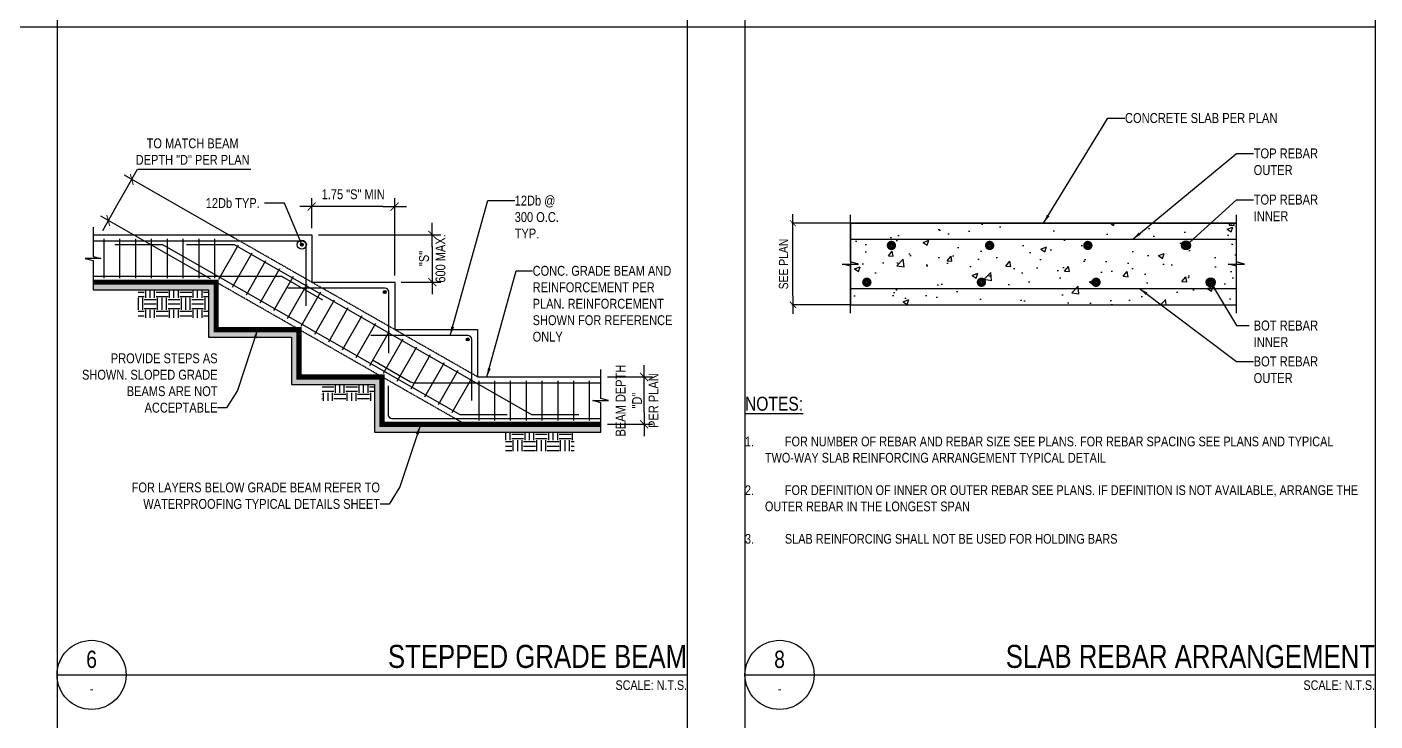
# Model space of a CAD drawing. Header units: millimetres. Extents: x 2250 to 90378, y -16050 to 57150.
# Drawn here: x 54947 to 89875, y 20852 to 38850 of the extents above; entities that cross this region are included whole.
import ezdxf
from ezdxf.enums import TextEntityAlignment as Align

# ---------------------------------------------------------------- set-up
doc = ezdxf.new("R2010")
doc.units = ezdxf.units.MM
doc.linetypes.add('DASHED', pattern=[0.75, 0.5, -0.25])
doc.linetypes.add('HIDDEN2', pattern=[0.1875, 0.125, -0.0625])
doc.layers.add('NPLT-JLA', color=193, linetype='Continuous', plot=False)
for name, color, linetype in [('S-G-BREK', 2, 'Continuous'), ('S-G-DIMS', 1, 'Continuous'), ('S-G-HIDDEN', 1, 'HIDDEN2'), ('S-G-HTCH', 1, 'Continuous'), ('S-G-LEDR', 2, 'Continuous'), ('S-G-MEDM', 3, 'Continuous'), ('S-G-RBAR', 7, 'Continuous'), ('S-G-TEXT', 3, 'Continuous'), ('S-G-THCK', 6, 'Continuous'), ('S-G-TITL', 7, 'Continuous'), ('S-G-TITLREF', 4, 'Continuous'), ('S-HATCH', 8, 'Continuous'), ('S-LOCI-HATCH', 9, 'Continuous'), ('S-LOCI-RC', 2, 'Continuous'), ('S-LOCI-REBAR-1', 4, 'Continuous'), ('WATER PROOF', 1, 'DASHED')]:
    doc.layers.add(name, color=color, linetype=linetype)
doc.styles.add('ARIAL', font='arial.ttf', dxfattribs={"width": 0.8})
doc.dimstyles.new('ARIALDIMS', dxfattribs={"dimscale": 12, "dimtxt": 20, "dimasz": 19.5, "dimexe": 2.25, "dimexo": 1.75, "dimgap": 10, "dimtad": 1, "dimzin": 3, "dimdsep": 46, "dimtxsty": 'ARIAL', "dimblk1": 'nyatick', "dimblk2": 'nyatick', "dimsah": 1, "dimcen": 2.25, "dimclrd": 1, "dimclre": 1, "dimclrt": 2, "dimadec": 0, "dimazin": 0, "dimtfac": 1, "dimtmove": 0, "dimatfit": 3, "dimfxl": 1, "dimfrac": 2, "dimtolj": 1, "dimtzin": 0, "dimarcsym": 0})
pattern_1 = [(0, (-142864.88, -100504.95), (307.11207, 307.11207), [307.1121, -307.1121]), (0, (-142864.88, -100389.78), (307.11207, 307.11207), [307.1121, -307.1121]), (0, (-142864.88, -100274.6), (307.11207, 307.11207), [307.1121, -307.1121]), (90, (-142826.5, -100236.22), (-307.11207, 307.11207), [307.1121, -307.1121]), (90, (-142711.32, -100236.22), (-307.11207, 307.11207), [307.1121, -307.1121]), (90, (-142596.16, -100236.22), (-307.11207, 307.11207), [307.1121, -307.1121])]

# ---------------------------------------------------------------- blocks, each defined once
blk = doc.blocks.new('nyatick')
at = {"layer": 'S-G-DIMS'}
blk.add_line((-1.01, 0), (1, 0), dxfattribs=at)
at = {"layer": 'S-G-DIMS', "const_width": 0.08}
blk.add_lwpolyline([(0.34, 0.34), (-0.34, -0.34)], dxfattribs=at)
blk = doc.blocks.new('*D444')
at = {"layer": 'Defpoints', "color": 0, "transparency": 16777216}
for p in [(74794, 33761), (76283, 33761), (76283, 31645)]:
    blk.add_point(p, dxfattribs=at)
at = {"layer": 'S-G-DIMS', "color": 1, "lineweight": -2, "transparency": 16777216}
for p, q in [((76262, 33761), (74767, 33761)), ((74794, 31879), (74794, 33527)), ((76262, 31645), (74767, 31645))]:
    blk.add_line(p, q, dxfattribs=at)
at = {"layer": 'S-G-DIMS', "color": 1, "lineweight": -2, "transparency": 16777216, "xscale": 234, "yscale": 234, "zscale": 234}
for p, rotation in [((74794, 33761), 90), ((74794, 31645), 270)]:
    blk.add_blockref('nyatick', p, dxfattribs=dict(at, rotation=rotation))
at = {"layer": 'S-G-DIMS', "color": 2, "transparency": 16777216, "insert": (74550, 32703), "char_height": 240, "attachment_point": 5, "rotation": 90, "style": 'ARIAL'}
blk.add_mtext('\\A1;SEE PLAN', dxfattribs=at)

msp = doc.modelspace()

# ---------------------------------------------------------------- hatches: boundary and pattern name
at = {"layer": 'S-G-HTCH'}
h = msp.add_hatch(dxfattribs=at)
h.set_pattern_fill('NYAEARTH', color=256, scale=1228.448276, style=0, pattern_type=2)
h.set_pattern_definition(pattern_1)
h.paths.add_polyline_path([(59648.223, 31310.288), (59648.223, 32032.222), (57827.575, 32032.222), (57827.575, 31310.288)])
h = msp.add_hatch(dxfattribs=at)
h.set_pattern_fill('NYAEARTH', color=256, scale=1228.448276, style=0, pattern_type=2)
h.set_pattern_definition(pattern_1)
h.paths.add_polyline_path([(63947.792, 29151.346), (63947.792, 29575.326), (62590.174, 29575.326), (62590.174, 29151.346)])
h = msp.add_hatch(dxfattribs=at)
h.set_pattern_fill('NYAEARTH', color=256, scale=1228.448276, style=0, pattern_type=2)
h.set_pattern_definition(pattern_1)
h.paths.add_polyline_path([(67341.977, 28346.878), (67341.977, 27847.01), (69120.593, 27847.01), (69120.593, 28346.878)])
at = {"layer": 'S-HATCH', "transparency": 33554687}
h = msp.add_hatch(dxfattribs=at)
h.set_pattern_fill('AR-CONC', color=256)
h.set_pattern_definition([(50, (35650, -1e-11), (182.18467, -15.9391), [19.05, -209.55]), (355, (35650, -1e-11), (-35.2434, 191.05685), [15.24, -167.6406]), (100.45144, (35665.18, -1.33), (146.94125, 175.11775), [16.19, -178.09024]), (46.1842, (35650, 50.8), (271.079, -42.0423), [28.575, -314.325]), (96.63556, (35672.6, 47.3), (237.4041, 247.4261), [24.285, -267.1356]), (351.18415, (35650, 50.8), (237.4041, 247.4261), [22.86, -251.4597]), (21, (35675.4, 38.1), (151.6144, -102.2652), [19.05, -209.55]), (326, (35675.4, 38.1), (61.802, 184.188), [15.24, -167.64]), (71.45144, (35688.03, 29.58), (213.4164, 81.9228), [16.19, -178.08994]), (37.5, (35650, -1e-11), (3.0886, 84.55504), [0, -165.608, 0, -170.18, 0, -168.275]), (7.5, (35650, -1e-11), (66.81966, 100.18057), [0, -97.028, 0, -161.798, 0, -64.135]), (327.5, (35593.36, -1e-11), (135.5906, -5.72874), [0, -63.5, 0, -198.12, 0, -262.89]), (317.5, (35567.96, -1e-11), (148.12918, 25.4265), [0, -82.55, 0, -131.572, 0, -186.69])])
h.paths.add_polyline_path([(69813.557, 28346.878), (69813.557, 28546.878), (64147.792, 28546.878), (64147.792, 29775.326), (61998.007, 29775.326), (61998.007, 31003.774), (59848.223, 31003.774), (59848.223, 32232.222), (56658.474, 32232.222), (56658.474, 32032.222), (59648.223, 32032.222), (59648.223, 30803.774), (61798.007, 30803.774), (61798.007, 29575.326), (63947.792, 29575.326), (63947.792, 28346.878)])
h.paths.add_polyline_path([(56323.731, 28711.814), (59964.001, 28711.814), (59964.001, 30532.28), (56323.731, 30532.28)], flags=9)
at = {"layer": 'S-LOCI-HATCH', "true_color": 0xc7c8ca, "transparency": 33554534}
h = msp.add_hatch(dxfattribs=at)
h.set_pattern_fill('AR-CONC', color=9, scale=212.09)
h.set_pattern_definition([(50, (101809.8, -367904.2), (1521.237, -133.091), [159.0675, -1749.7425]), (355, (101809.8, -367904.2), (-294.278, 1595.324), [127.254, -1399.794]), (100.45144, (101936.6, -367915.3), (1226.9594, 1462.2333), [135.1866, -1487.0523]), (46.1842, (101809.8, -367480), (2263.512, -351.05), [238.601, -2624.614]), (96.63564, (101998.4, -367509.3), (1982.325, 2066.008), [202.78, -2230.58]), (351.18416, (101809.8, -367480), (1982.325, 2066.008), [190.881, -2099.691]), (21, (102021.9, -367586), (1265.98, -853.9144), [159.0675, -1749.7425]), (326, (102021.9, -367586), (516.0475, 1537.971), [127.254, -1399.794]), (71.45144, (102127.4, -367657.2), (1782.0276, 684.0563), [135.1866, -1487.0523]), (37.5, (101809.8, -367904.2), (25.78984, 706.0346), [0, -1382.8268, 0, -1421.003, 0, -1405.0963]), (7.5, (101809.8, -367904.2), (557.9442, 836.5078), [0, -810.1838, 0, -1351.0133, 0, -535.5272]), (327.5, (101336.84, -367904.2), (1132.184, -47.8366), [0, -530.225, 0, -1654.302, 0, -2195.1315]), (317.5, (101124.8, -367904.2), (1236.8795, 212.3127), [0, -689.2925, 0, -1098.6262, 0, -1558.8615])])
h.paths.add_polyline_path([(76283.397, 31645.07), (86284.225, 31645.07), (86284.225, 33761.056), (76283.397, 33761.056)])

# ---------------------------------------------------------------- linework, layer by layer
at = {"layer": 'Defpoints'}
msp.add_lwpolyline([(76283.397, 31645.07), (86284.225, 31645.07), (86284.225, 33761.056), (76283.397, 33761.056)], close=True, dxfattribs=at)
at = {"layer": 'NPLT-JLA'}
for p, q in [((55725, 57150), (55725, -16050)), ((72050, 57150), (72050, -16050)), ((73550, 57150), (73550, -16050)), ((89875, 57150), (89875, -16050)), ((2250, 38850), (89875, 38850))]:
    msp.add_line(p, q, dxfattribs=at)
at = {"layer": 'S-G-BREK'}
for points in [[(76283.397, 31430.523), (76283.397, 32646.234), (76071.307, 32703.063), (76495.487, 32703.063), (76283.397, 32759.892), (76283.397, 33975.603)], [(86284.225, 31430.523), (86284.225, 32646.234), (86072.135, 32703.063), (86496.315, 32703.063), (86284.225, 32759.892), (86284.225, 33975.603)], [(56658.474, 33654.997), (56658.474, 32901.307), (56863.215, 32846.447), (56453.732, 32846.447), (56658.474, 32791.586), (56658.474, 32032.222)], [(69813.557, 28346.878), (69813.557, 29106.241), (69608.816, 29161.102), (70018.299, 29161.102), (69813.557, 29215.962), (69813.557, 29969.652)]]:
    msp.add_lwpolyline(points, dxfattribs=at)
at = {"layer": 'S-G-DIMS', "color": 1}
for p, q in [((60308.381, 33384.142), (57470.256, 35005.927)), ((57205.132, 34096.277), (57509.872, 34629.573)), ((62324.239, 33632.653), (62324.239, 34412.151)), ((64474.024, 32404.205), (64474.024, 34412.151)), ((59698.9, 32317.55), (56860.775, 33939.335)), ((64166.912, 34191.03), (62631.351, 34191.03)), ((62496.222, 33460.671), (65670.144, 33460.671)), ((65449.023, 33153.559), (65449.023, 32539.335)), ((64646.007, 32232.222), (65670.144, 32232.222)), ((69985.54, 29775.326), (71156.061, 29775.326)), ((70934.94, 28853.99), (70934.94, 29468.214)), ((69985.54, 28546.878), (71156.061, 28546.878))]:
    msp.add_line(p, q, dxfattribs=at)
at = {"layer": 'S-G-DIMS'}
msp.add_line((57815.375, 35164.202), (60747.925, 35164.202), dxfattribs=at)
at = {"layer": 'S-G-HIDDEN'}
for p, q in [((66623.808, 29775.326), (60174.455, 33460.671)), ((66297.576, 28546.878), (59848.223, 32232.222))]:
    msp.add_line(p, q, dxfattribs=at)
at = {"layer": 'S-G-MEDM'}
for points in [[(56658.474, 33460.671), (62324.239, 33460.671), (62324.239, 32232.222), (64474.024, 32232.222), (64474.024, 31003.774), (66623.808, 31003.774), (66623.808, 29775.326), (69813.557, 29775.326)], [(56658.474, 32232.222), (59848.223, 32232.222), (59848.223, 31003.774), (61998.007, 31003.774), (61998.007, 29775.326), (64147.792, 29775.326), (64147.792, 28546.878), (69813.557, 28546.878)], [(56658.474, 32032.222), (59648.223, 32032.222), (59648.223, 30803.774), (61798.007, 30803.774), (61798.007, 29575.326), (63947.792, 29575.326), (63947.792, 28346.878), (69813.557, 28346.878)]]:
    msp.add_lwpolyline(points, dxfattribs=at)
at = {"layer": 'S-G-RBAR'}
for points in [[(62106.702, 33204.744, -1), (62029.924, 33204.744, -1), (62106.702, 33204.744, -1), (62042.72, 33204.744, -1), (62093.905, 33204.744, -1), (62055.516, 33204.744, -1), (62081.109, 33204.744, -1), (62068.313, 33204.744, -1)], [(64256.486, 31976.296, -1), (64179.708, 31976.296, -1), (64256.486, 31976.296, -1), (64192.504, 31976.296, -1), (64243.69, 31976.296, -1), (64205.301, 31976.296, -1), (64230.893, 31976.296, -1), (64218.097, 31976.296, -1)], [(66406.271, 30747.847, -1), (66329.493, 30747.847, -1), (66406.271, 30747.847, -1), (66342.289, 30747.847, -1), (66393.474, 30747.847, -1), (66355.085, 30747.847, -1), (66380.678, 30747.847, -1), (66367.882, 30747.847, -1)]]:
    msp.add_lwpolyline(points, format="xyb", dxfattribs=at)
at = {"layer": 'S-G-THCK'}
for p, q in [((56947.72, 32334.593), (56947.72, 33358.3)), ((57357.202, 32334.593), (57357.202, 33358.3)), ((57766.685, 32334.593), (57766.685, 33358.3)), ((58176.168, 32334.593), (58176.168, 33358.3)), ((58585.651, 32334.593), (58585.651, 33358.3)), ((58995.133, 32334.593), (58995.133, 33358.3)), ((59404.616, 32334.593), (59404.616, 33358.3)), ((59814.099, 32334.593), (59814.099, 33358.3)), ((59920.741, 32308.689), (60428.641, 33197.516)), ((60276.271, 32105.529), (60784.172, 32994.355)), ((60631.802, 31902.368), (61139.703, 32791.195)), ((60987.332, 31699.208), (61495.233, 32588.035)), ((61342.863, 31496.048), (61850.764, 32384.874)), ((61698.394, 31292.887), (62206.294, 32181.714)), ((62053.924, 31089.727), (62561.825, 31978.554)), ((62409.455, 30886.567), (62917.356, 31775.393)), ((62764.985, 30683.406), (63272.886, 31572.233)), ((63120.516, 30480.246), (63628.417, 31369.073)), ((63476.047, 30277.086), (63983.947, 31165.912)), ((63831.577, 30073.925), (64339.478, 30962.752)), ((64187.108, 29870.765), (64695.009, 30759.592)), ((64542.638, 29667.605), (65050.539, 30556.431)), ((63895.871, 30214.044), (64885.143, 29648.746)), ((64898.169, 29464.444), (65406.07, 30353.271)), ((65253.7, 29261.284), (65761.6, 30150.111)), ((65609.23, 29058.124), (66117.131, 29946.95)), ((65964.761, 28854.963), (66472.662, 29743.79)), ((64986.723, 29621.77), (69813.557, 29621.77)), ((66658.956, 28649.248), (66658.956, 29672.955)), ((67068.438, 28649.248), (67068.438, 29672.955)), ((67477.921, 28649.248), (67477.921, 29672.955)), ((67887.404, 28649.248), (67887.404, 29672.955)), ((68296.887, 28649.248), (68296.887, 29672.955)), ((68706.369, 28649.248), (68706.369, 29672.955)), ((69115.852, 28649.248), (69115.852, 29672.955)), ((69525.335, 28649.248), (69525.335, 29672.955))]:
    msp.add_line(p, q, dxfattribs=at)
for points in [[(56658.474, 33307.115), (62068.313, 33307.115, -0.414213562), (62170.683, 33204.744), (62170.683, 31617.998)], [(64320.468, 30389.55), (64320.468, 31976.296, 0.414213562), (64218.097, 32078.666), (61710.015, 32078.666)], [(66470.252, 29161.102), (66470.252, 30747.847, 0.414213562), (66367.882, 30850.218), (63859.8, 30850.218)], [(64301.348, 29546.432), (64301.348, 28802.804, 0.414213562), (64403.718, 28700.434), (69813.557, 28700.434)]]:
    msp.add_lwpolyline(points, format="xyb", dxfattribs=at)
for points in [[(57227.364, 33204.744), (58455.812, 33204.744), (66159.206, 28802.804), (67387.655, 28802.804)], [(59084.376, 33204.744), (60312.824, 33204.744), (68016.219, 28802.804), (69244.667, 28802.804)], [(56658.474, 32385.778), (61539.679, 32385.778), (62606.271, 31776.297)]]:
    msp.add_lwpolyline(points, dxfattribs=at)
msp.add_arc((64986.723, 29826.511), 204.741, 240.2551187, 270, dxfattribs=at)
at = {"layer": 'S-G-TITLREF'}
for p, q in [((55725, 22050), (72050, 22050)), ((73550, 22050), (89875, 22050))]:
    msp.add_line(p, q, dxfattribs=at)
for centre in [(56620.884, 22050), (74445.884, 22050)]:
    msp.add_circle(centre, 895.884, dxfattribs=at)
at = {"layer": 'S-LOCI-RC'}
for p, q in [((76283.397, 33761.056), (86284.225, 33761.056)), ((76283.397, 31645.07), (86284.225, 31645.07))]:
    msp.add_line(p, q, dxfattribs=at)
at = {"layer": 'S-LOCI-REBAR-1'}
for p, q in [((76283.397, 33343.033), (86284.225, 33343.033)), ((76283.397, 32070.661), (86284.225, 32070.661))]:
    msp.add_line(p, q, dxfattribs=at)
at = {"layer": 'S-LOCI-REBAR-1', "const_width": 83.5}
for points in [[(77264.313, 33183.966, 1), (77423.381, 33183.966, 1), (77264.313, 33183.966, 1), (77396.869, 33183.966, 1), (77290.824, 33183.966, 1), (77370.358, 33183.966, 1), (77317.336, 33183.966, 1), (77343.847, 33183.966, 1)], [(79809.393, 33183.966, 1), (79968.461, 33183.966, 1), (79809.393, 33183.966, 1), (79941.949, 33183.966, 1), (79835.904, 33183.966, 1), (79915.438, 33183.966, 1), (79862.416, 33183.966, 1), (79888.927, 33183.966, 1)], [(82354.473, 33183.966, 1), (82513.541, 33183.966, 1), (82354.473, 33183.966, 1), (82487.029, 33183.966, 1), (82380.984, 33183.966, 1), (82460.518, 33183.966, 1), (82407.496, 33183.966, 1), (82434.007, 33183.966, 1)], [(84899.553, 33183.966, 1), (85058.621, 33183.966, 1), (84899.553, 33183.966, 1), (85032.109, 33183.966, 1), (84926.064, 33183.966, 1), (85005.598, 33183.966, 1), (84952.576, 33183.966, 1), (84979.087, 33183.966, 1)], [(76628.043, 32229.729, 1), (76787.111, 32229.729, 1), (76628.043, 32229.729, 1), (76760.599, 32229.729, 1), (76654.554, 32229.729, 1), (76734.088, 32229.729, 1), (76681.066, 32229.729, 1), (76707.577, 32229.729, 1)], [(79597.303, 32229.729, 1), (79756.371, 32229.729, 1), (79597.303, 32229.729, 1), (79729.859, 32229.729, 1), (79623.814, 32229.729, 1), (79703.348, 32229.729, 1), (79650.326, 32229.729, 1), (79676.837, 32229.729, 1)], [(82566.563, 32229.729, 1), (82725.631, 32229.729, 1), (82566.563, 32229.729, 1), (82699.119, 32229.729, 1), (82593.074, 32229.729, 1), (82672.608, 32229.729, 1), (82619.586, 32229.729, 1), (82646.097, 32229.729, 1)], [(85535.823, 32229.729, 1), (85694.891, 32229.729, 1), (85535.823, 32229.729, 1), (85668.379, 32229.729, 1), (85562.334, 32229.729, 1), (85641.868, 32229.729, 1), (85588.846, 32229.729, 1), (85615.357, 32229.729, 1)]]:
    msp.add_lwpolyline(points, format="xyb", dxfattribs=at)
at = {"layer": 'WATER PROOF', "ltscale": 200, "const_width": 136.37}
msp.add_lwpolyline([(56658.474, 32232.222), (59848.223, 32232.222), (59848.223, 31003.774), (61998.007, 31003.774), (61998.007, 29775.326), (64147.792, 29775.326), (64147.792, 28546.878), (69813.557, 28546.878)], dxfattribs=at)

# ---------------------------------------------------------------- block references
at = {"layer": 'S-G-DIMS', "color": 1}
for p, xscale, yscale, zscale, rotation in [((57662.242, 34896.221), 307.1120689655034, 307.1120689655034, 307.1120689655034, 60.25511870305829), ((62324.239, 34191.03), 307.1120689655148, 307.1120689655148, 307.1120689655148, 180), ((57052.761, 33829.629), 307.1120689655039, 307.1120689655039, 307.1120689655039, 240.2551187030583), ((65449.023, 33460.671), 307.1120689655152, 307.1120689655152, 307.1120689655152, 90), ((65449.023, 32232.222), 307.1120689655148, 307.1120689655148, 307.1120689655148, 270), ((70934.94, 29775.326), 307.1120689655152, 307.1120689655152, 307.1120689655152, 90), ((70934.94, 28546.878), 307.1120689655148, 307.1120689655148, 307.1120689655148, 270)]:
    msp.add_blockref('nyatick', p, dxfattribs=dict(at, xscale=xscale, yscale=yscale, zscale=zscale, rotation=rotation))
at = {"layer": 'S-G-DIMS', "color": 1, "xscale": 307.1120689655148, "yscale": 307.1120689655148, "zscale": 307.1120689655148}
msp.add_blockref('nyatick', (64474.024, 34191.03), dxfattribs=at)

# ---------------------------------------------------------------- texts
at = {"layer": 'S-G-DIMS', "color": 3, "insert": (59239.161, 35618.32), "char_height": 255.92673, "width": 2950.63609, "attachment_point": 5, "style": 'ARIAL'}
msp.add_mtext('\\A1;TO MATCH BEAM DEPTH "D" PER PLAN', dxfattribs=at)
at = {"layer": 'S-G-DIMS', "color": 3, "insert": (63399.132, 34508.867), "char_height": 255.92673, "attachment_point": 5, "style": 'ARIAL'}
msp.add_mtext('\\A1;1.75 "S" MIN', dxfattribs=at)
at = {"layer": 'S-G-DIMS', "color": 3, "attachment_point": 5, "rotation": 90, "style": 'ARIAL'}
for s, insert, char_height in [('"S"\\P600 MAX.', (65449.023, 32846.447), 255.9267), ('\\A1;BEAM DEPTH\\P"D"\\PPER PLAN', (70753.494, 29161.102), 255.92673)]:
    msp.add_mtext(s, dxfattribs=dict(at, insert=insert, char_height=char_height))
at = {"layer": 'S-G-LEDR', "color": 3, "style": 'ARIAL'}
for s, insert, char_height, width, attachment_point in [('CONCRETE SLAB PER PLAN', (83394.409, 36617.652), 258.64351, 4671.96352, 1), ('TOP REBAR\\POUTER', (86729.614, 35699.612), 258.6435, 4671.96352, 1), ('12Db @ 300 O.C. TYP.', (67584.282, 34474.757), 255.92673, 1599.15103, 1), ('TOP REBAR\\PINNER', (86729.614, 34503.255), 258.6435, 4671.96352, 1), ('CONC. GRADE BEAM AND REINFORCEMENT PER PLAN. REINFORCEMENT SHOWN FOR REFERENCE ONLY', (68048.888, 32654.249), 255.92673, 3767.20602, 1), ('BOT REBAR\\PINNER', (86729.614, 31237.216), 258.6435, 4671.96352, 1), ('PROVIDE STEPS AS SHOWN. SLOPED GRADE BEAMS ARE NOT ACCEPTABLE', (59884.657, 28847.197), 255.92673, 3928.78929, 9), ('BOT REBAR\\POUTER', (86729.614, 30307.335), 258.6435, 4671.96352, 1), ('FOR LAYERS BELOW GRADE BEAM REFER TO WATERPROOFING TYPICAL DETAILS SHEET', (64093.879, 26351.077), 255.92673, 6528.27535, 9)]:
    msp.add_mtext(s, dxfattribs=dict(at, insert=insert, char_height=char_height, width=width, attachment_point=attachment_point))
at = {"layer": 'S-G-TEXT', "color": 3, "insert": (60977.492, 34412.096), "char_height": 255.92673, "width": 4913.7931, "attachment_point": 3, "style": 'ARIAL'}
msp.add_mtext('\\A1;12Db TYP.', dxfattribs=at)
at = {"layer": 'S-G-TEXT', "insert": (73550, 29262.033), "char_height": 258.643511, "width": 16313.83496, "attachment_point": 1, "style": 'ARIAL'}
msp.add_mtext('{\\H1.4x;\\LNOTES:\\P}\\P\\pxi-2,l2;{\\H0.9756x;1.^IFOR NUMBER OF REBAR AND REBAR SIZE SEE PLANS. FOR REBAR SPACING SEE PLANS AND TYPICAL TWO-WAY SLAB REINFORCING ARRANGEMENT TYPICAL DETAIL\\P\\pi0,l0;\\P\\pi-2,l2;2.^IFOR DEFINITION OF INNER OR OUTER REBAR SEE PLANS. IF DEFINITION IS NOT AVAILABLE, ARRANGE THE OUTER REBAR IN THE LONGEST SPAN\\P\\pi0,l0;\\P\\pi-2,l2;3.^ISLAB REINFORCING SHALL NOT BE USED FOR HOLDING BARS}', dxfattribs=at)
at = {"layer": 'S-G-TEXT', "color": 7, "char_height": 248.85672, "width": 1863.91779, "attachment_point": 3, "style": 'ARIAL'}
for insert in [(72050, 21908.08), (89875, 21908.08)]:
    msp.add_mtext('\\W0.8000;SCALE: N.T.S.', dxfattribs=dict(at, insert=insert))
at = {"layer": 'S-G-TITL', "char_height": 597.2561, "attachment_point": 3, "style": 'ARIAL'}
for s, insert, width in [('STEPPED GRADE BEAM', (72050, 22827.396), 14259.2115), ('SLAB REBAR ARRANGEMENT', (89875, 22827.396), 17688.41199)]:
    msp.add_mtext(s, dxfattribs=dict(at, insert=insert, width=width))
at = {"layer": 'S-G-TITLREF', "style": 'ARIAL', "width": 0.8}
for s, height, p in [('6', 447.942, (56620.884, 22453.472)), ('8', 447.942, (74445.884, 22453.472)), ('-', 248.857, (56620.884, 21687.733)), ('-', 248.857, (74445.884, 21687.733))]:
    msp.add_text(s, height=height, dxfattribs=at).set_placement(p, align=Align.MIDDLE)

# ---------------------------------------------------------------- dimensions: what is measured, and where the dimension line sits
at = {"layer": 'S-G-DIMS'}
dim = msp.add_linear_dim(base=(74793.917, 33761.056), p1=(76283.397, 31645.07), p2=(76283.397, 33761.056), angle=90, text='SEE PLAN', dimstyle='ARIALDIMS', dxfattribs=at)
dim.commit()
dim.dimension.update_dxf_attribs({"geometry": '*D444', "text_midpoint": (74549.824, 32703.063)})

# ---------------------------------------------------------------- leaders
at = {"layer": 'S-G-LEDR', "annotation_type": 0, "has_hookline": 1}
for points, override, hookline_direction, text_width in [([(81283.811, 33761.056), (82949.02, 36485.096), (83393.809, 36485.096)], {"dimgap": 0.05, "dimtad": 0}, 0, 3913.456), ([(83597.082, 33343.033), (86284.225, 35567.055), (86729.014, 35567.055)], {"dimgap": 0.05, "dimtad": 0}, 0, 1659.976), ([(65912.742, 30850.218), (66890.981, 34346.794), (67583.682, 34346.794)], {"dimgap": 0.05, "dimtad": 0}, 0, 1565.448), ([(84979.087, 33183.966), (86284.225, 34370.699), (86729.014, 34370.699)], {"dimgap": 0.05, "dimtad": 0, "dimldrblk": 'DOTBLANK'}, 0, 1659.976), ([(66865.076, 29775.326), (67618.931, 32526.286), (68048.288, 32526.286)], {"dimgap": 0.05, "dimtad": 0}, 0, 3594.845), ([(85615.357, 32229.729), (86284.225, 31104.659), (86609.614, 31104.659)], {"dimtad": 0, "dimldrblk": 'DOTBLANK'}, 0, 1645.58), ([(83768.296, 32070.661), (86284.225, 30174.779), (86729.014, 30174.779)], {"dimgap": 0.05, "dimtad": 0}, 0, 1645.58), ([(60923.115, 31003.774), (60402.261, 29423.138), (60119.257, 28975.16), (59885.257, 28975.16)], {"dimgap": 0.05, "dimtad": 0}, 1, 3484.095), ([(65132.336, 28507.655), (64611.482, 26927.019), (64328.479, 26479.04), (64094.479, 26479.04)], {"dimgap": 0.05, "dimtad": 0}, 1, 6400.333)]:
    msp.add_leader(points, dimstyle='ARIALDIMS', override=override, dxfattribs=dict(at, hookline_direction=hookline_direction, text_width=text_width))
at = {"layer": 'S-G-LEDR'}
msp.add_leader([(62068.313, 33204.744), (61616.064, 34284.132), (61100.337, 34284.132)], dimstyle='ARIALDIMS', override={"dimgap": 0.05, "dimtad": 0, "dimldrblk": 'DOTBLANK'}, dxfattribs=at)

doc.saveas('drawing.dxf')
